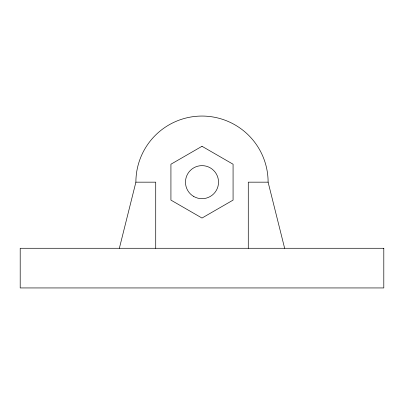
<?xml version="1.0" encoding="UTF-8"?>
<svg xmlns="http://www.w3.org/2000/svg" width="404" height="404" viewBox="0 0 404 404"><rect width="100%" height="100%" fill="white"/><g stroke="black" fill="none" stroke-linecap="round" stroke-linejoin="round"><path stroke-width="0.61" d="M119.362 248.278L135.89 182.169A66.11 66.11 0 0 1 202 116.059A66.11 66.11 0 0 1 268.11 182.169L284.638 248.278M135.89 182.169L155.722 182.169L155.722 248.278M268.11 182.169L248.278 182.169L248.278 248.278M202 146.288L170.927 164.226L170.927 200.106L202 218.044L233.073 200.106L233.073 164.226L202 146.288M383.8 248.278L20.2 248.278L20.2 287.941L383.8 287.941L383.8 248.278M193.738 196.48A16.529 16.529 0 0 0 218.529 182.169A16.529 16.529 0 0 0 193.738 167.852A16.529 16.529 0 0 0 193.738 196.48"/></g></svg>
